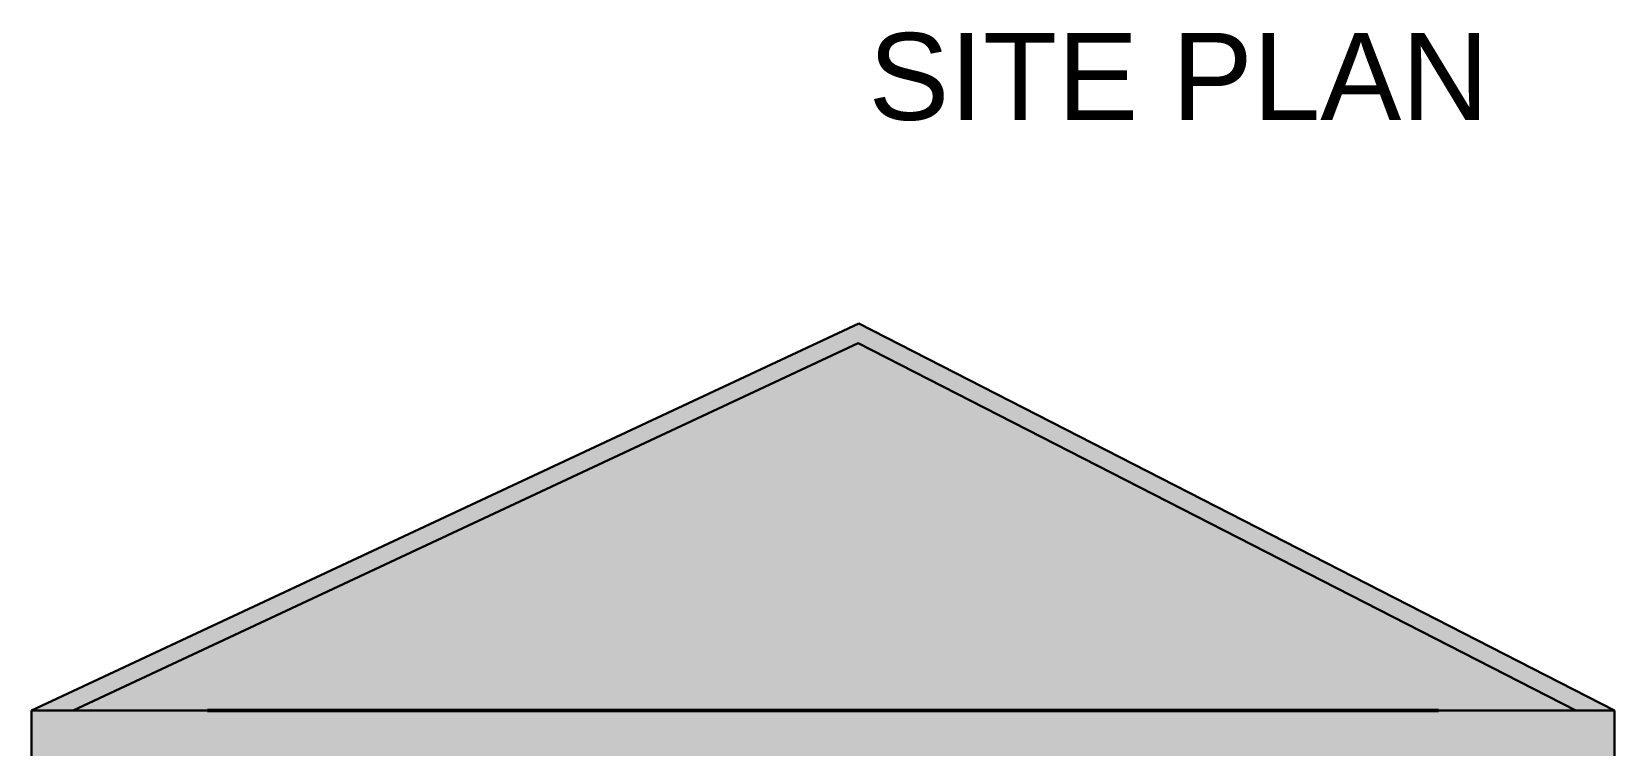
# Model space of a CAD drawing. Header units: millimetres. Extents: x -18002 to 19000, y -38859 to 21000.
# Drawn here: x -17558 to -8558, y -4315 to -258 of the extents above; entities that cross this region are included whole.
import ezdxf

# ---------------------------------------------------------------- set-up
doc = ezdxf.new("R2010")
doc.units = ezdxf.units.MM
for name, color, linetype, lineweight in [('A Anno Text', 6, 'Continuous', 25), ('A Wall', 7, 'Continuous', 50), ('A_Wall', 7, 'Continuous', 30), ('hatch', 8, 'Continuous', 0), ('TEXT', 250, 'Continuous', 0)]:
    doc.layers.add(name, color=color, linetype=linetype, lineweight=lineweight)
doc.styles.get("Standard").update_dxf_attribs({"font": 'arial.ttf'})

msp = doc.modelspace()

# ---------------------------------------------------------------- hatches: boundary and pattern name
at = {"layer": 'hatch', "linetype": 'Continuous'}
h = msp.add_hatch(dxfattribs=at)
h.set_pattern_fill('AR-RSHKE', color=256, scale=0.5)
h.set_pattern_definition([(0, (-41058.01, -10517.12), (323.85, 152.4), [76.2, -63.5, 88.9, -38.1, 114.3, -50.8]), (0, (-40981.81, -10510.77), (323.85, 152.4), [63.5, -241.3, 50.8, -76.2]), (0, (-40829.41, -10526.64), (323.85, 152.4), [38.1, -393.7]), (90, (-41058.01, -10517.12), (-107.95, 152.4), [146.05, -463.55]), (90, (-40981.81, -10517.12), (-107.95, 152.4), [142.875, -466.725]), (90, (-40918.31, -10517.12), (-107.95, 152.4), [133.35, -476.25]), (90, (-40829.41, -10526.64), (-107.95, 152.4), [146.05, -463.55]), (90, (-40791.31, -10526.64), (-107.95, 152.4), [146.05, -463.55]), (90, (-40677.01, -10517.12), (-107.95, 152.4), [139.7, -469.9])])
h.paths.add_polyline_path([(-12857.1, -2028.4), (-17322, -4117.1), (-16558, -4117.1), (-9558, -4117.1), (-8777.4, -4117.1)])
h = msp.add_hatch(color=256, dxfattribs=at)
h.dxf.hatch_style = 1
h.paths.add_polyline_path([(-16558, -4117.1), (-17558, -4117.1), (-17558, -4417.1), (-16558, -4417.1), (-9558, -4417.1), (-8558, -4417.1), (-8558, -4117.1), (-9558, -4117.1)])
at = {"layer": 'TEXT', "linetype": 'Continuous'}
h = msp.add_hatch(color=256, dxfattribs=at)
h.dxf.hatch_style = 1
h.paths.add_polyline_path([(-12857.1, -2028.4), (-8777.4, -4117.1), (-8558, -4117.1), (-12855.1, -1917.1), (-17558, -4117.1), (-17322, -4117.1)])

# ---------------------------------------------------------------- linework, layer by layer
at = {"layer": 'A Wall', "linetype": 'Continuous'}
msp.add_line((-16558, -4117.1), (-9558, -4117.1), dxfattribs=at)
at = {"layer": 'A_Wall', "linetype": 'Continuous'}
for p, q in [((-12855.1, -1917.1), (-17558, -4117.1)), ((-12855.1, -1917.1), (-8558, -4117.1)), ((-12857.1, -2028.4), (-17322, -4117.1)), ((-12857.1, -2028.4), (-8777.4, -4117.1)), ((-16558, -4117.1), (-17558, -4117.1)), ((-17558, -4117.1), (-17558, -4417.1)), ((-9558, -4117.1), (-8558, -4117.1)), ((-8558, -4117.1), (-8558, -4417.1))]:
    msp.add_line(p, q, dxfattribs=at)

# ---------------------------------------------------------------- texts
at = {"layer": 'A Anno Text'}
msp.add_text('SITE PLAN', height=494.02, dxfattribs=at).set_placement((-12799.6, -759.9))

doc.saveas('drawing.dxf')
